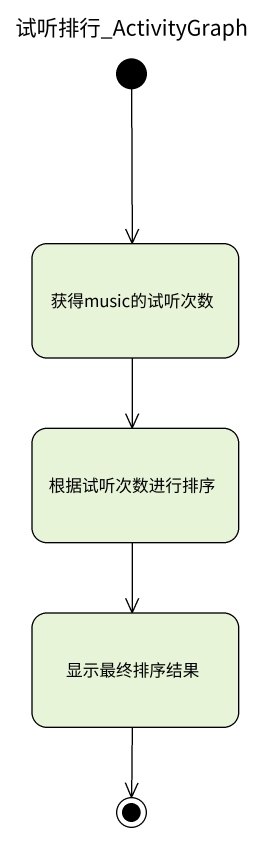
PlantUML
@startuml
title 试听排行_ActivityGraph
hide empty description
state 获得music的试听次数
state 根据试听次数进行排序
state 显示最终排序结果
[*] --> 获得music的试听次数
获得music的试听次数 --> 根据试听次数进行排序
根据试听次数进行排序 --> 显示最终排序结果
显示最终排序结果 --> [*]
@enduml
